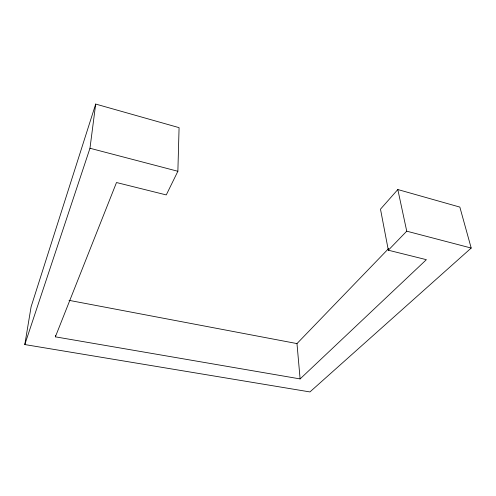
<?xml version="1.0" encoding="UTF-8"?>
<svg xmlns="http://www.w3.org/2000/svg" width="496" height="496" viewBox="0 0 496 496"><rect width="100%" height="100%" fill="white"/><g stroke="black" fill="none" stroke-linecap="round" stroke-linejoin="round"><path stroke-width="0.74" d="M55.372 336.834L116.498 182.528L166.272 194.922L177.872 171.275L179.081 127.658L95.691 104.067L31.099 306.795L24.8 344.559L309.932 391.933L471.2 248.05L459.848 207.092L397.817 189.54L380.488 209.169L388.337 250.213L426.374 259.681L300.111 378.919L55.372 336.834L55.583 335.315M24.8 344.559L89.968 148.261L95.691 104.067M300.111 378.919L296.98 343.585L388.684 248.515M388.337 250.213L406.739 231.179L397.817 189.54M69.025 300.34L296.98 343.585M89.968 148.261L177.872 171.275M406.739 231.179L471.2 248.05"/></g></svg>
